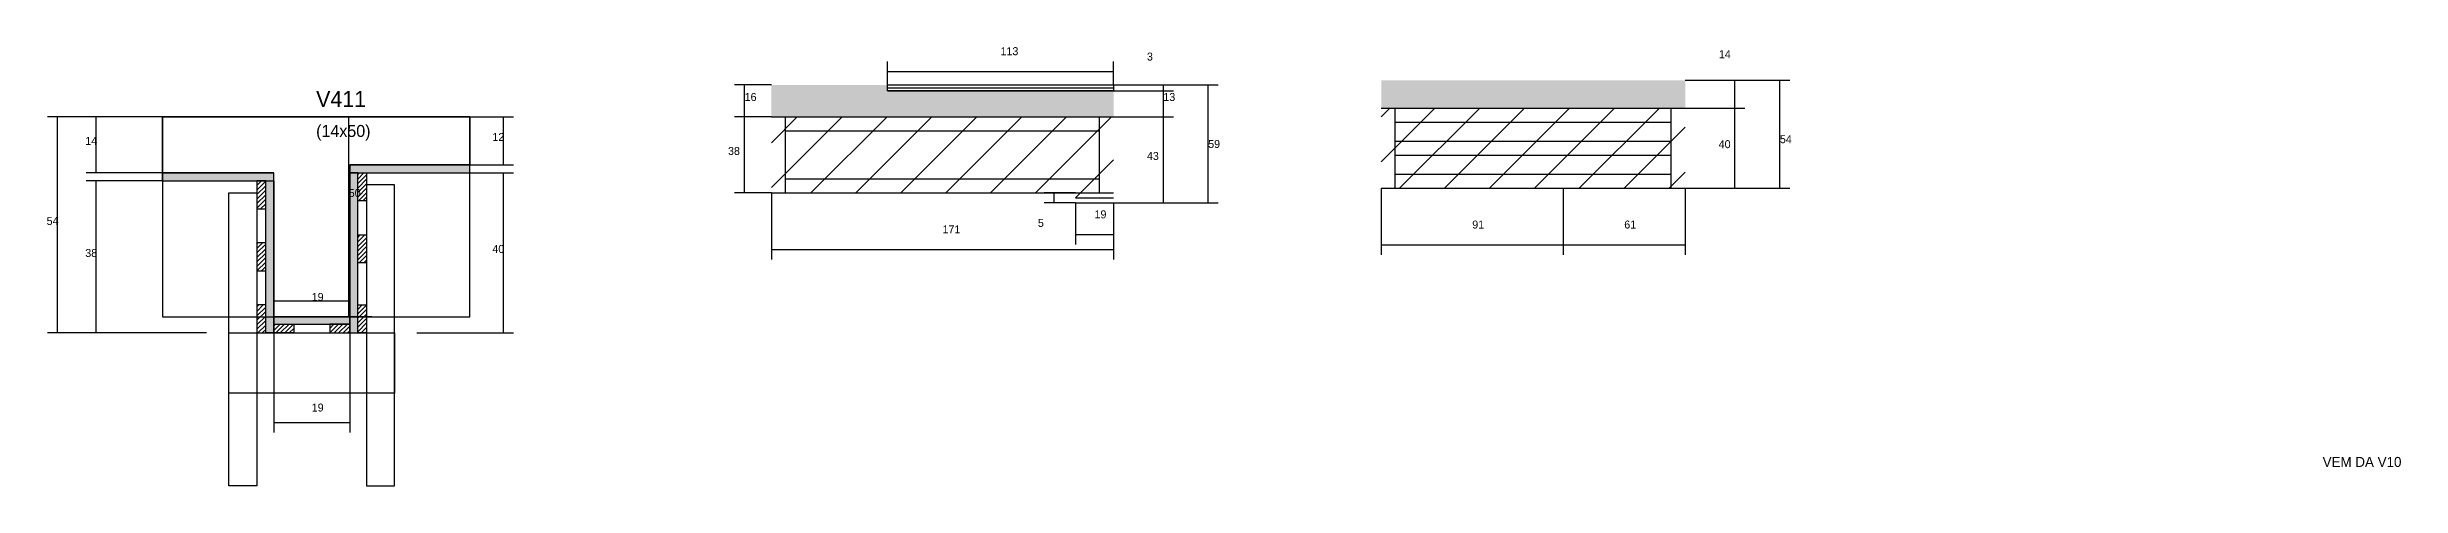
# Model space of a CAD drawing. Header units: metres. Extents: x 3266 to 9174, y 2161 to 3125.
# Drawn here: x 3266 to 4443, y 2805 to 3025 of the extents above; entities that cross this region are included whole.
import ezdxf

# ---------------------------------------------------------------- set-up
doc = ezdxf.new("R2010")
doc.units = ezdxf.units.M
for name, color, linetype in [('CONCRETO', 251, 'Continuous'), ('COTA', 241, 'Continuous'), ('Hachura', 253, 'Continuous'), ('Madeira', 126, 'Continuous'), ('Painéis', 200, 'Continuous'), ('REAPROVEITAMENTO', 251, 'Continuous'), ('SARR_2.2x7', 40, 'Continuous'), ('SARR_3.5x7', 81, 'Continuous'), ('SARR_EDITAR', 141, 'Continuous'), ('Texto Seção', 7, 'Continuous')]:
    doc.layers.add(name, color=color, linetype=linetype)

msp = doc.modelspace()

# ---------------------------------------------------------------- hatches: boundary and pattern name
at = {"layer": 'COTA'}
h = msp.add_hatch(dxfattribs=at)
h.set_pattern_fill('AR-CONC', scale=0.03)
h.paths.add_polyline_path([(3799.1, 3002.9), (3686.1, 3002.9), (3686.1, 3002.9), (3686.1, 3005.9), (3686.1, 3005.9), (3628.1, 3005.9), (3628.1, 3005.9), (3628.1, 2989.9), (3628.1, 2989.9), (3799.1, 2989.9), (3799.1, 2989.9), (3799.1, 3002.9)])
h = msp.add_hatch(dxfattribs=at)
h.set_pattern_fill('AR-CONC', scale=0.03)
h.paths.add_polyline_path([(4084.9, 3008.3), (3932.9, 3008.3), (3932.9, 3008.3), (3932.9, 2994.3), (3932.9, 2994.3), (4084.9, 2994.3), (4084.9, 2994.3), (4084.9, 3008.3)])
at = {"layer": 'Hachura'}
h = msp.add_hatch(color=8, dxfattribs=at)
h.dxf.hatch_style = 1
h.paths.add_polyline_path([(3477.3, 2961.9), (3477.3, 2965.9), (3477.3, 2965.9), (3417.3, 2965.9), (3417.3, 2965.9), (3417.3, 2961.9), (3417.3, 2961.9), (3477.3, 2961.9)])
h = msp.add_hatch(color=8, dxfattribs=at)
h.dxf.hatch_style = 1
h.paths.add_polyline_path([(3379.3, 2957.9), (3379.3, 2961.9), (3379.3, 2961.9), (3323.7, 2961.9), (3323.7, 2961.9), (3323.7, 2957.9), (3323.7, 2957.9), (3379.3, 2957.9)])
h = msp.add_hatch(dxfattribs=at)
h.set_pattern_fill('ANSI31', scale=0.5)
h.paths.add_polyline_path([(3370.9, 2943.9), (3375.3, 2943.9), (3375.3, 2943.9), (3375.3, 2957.9), (3375.3, 2957.9), (3370.9, 2957.9), (3370.9, 2957.9), (3370.9, 2943.9)])
h = msp.add_hatch(color=8, dxfattribs=at)
h.dxf.hatch_style = 1
h.paths.add_polyline_path([(3375.3, 2959.9), (3379.3, 2959.9), (3379.3, 2959.9), (3379.3, 2881.9), (3379.3, 2881.9), (3375.3, 2881.9), (3375.3, 2881.9), (3375.3, 2959.9)])
h = msp.add_hatch(color=8, dxfattribs=at)
h.dxf.hatch_style = 1
h.paths.add_polyline_path([(3421.3, 2961.9), (3417.3, 2961.9), (3417.3, 2961.9), (3417.3, 2881.9), (3417.3, 2881.9), (3421.3, 2881.9), (3421.3, 2881.9), (3421.3, 2961.9)])
h = msp.add_hatch(dxfattribs=at)
h.set_pattern_fill('ANSI31', scale=0.5)
h.paths.add_polyline_path([(3425.7, 2947.9), (3421.3, 2947.9), (3421.3, 2947.9), (3421.3, 2961.9), (3421.3, 2961.9), (3425.7, 2961.9), (3425.7, 2961.9), (3425.7, 2947.9)])
h = msp.add_hatch(dxfattribs=at)
h.set_pattern_fill('ANSI31', scale=0.5)
h.paths.add_polyline_path([(3425.7, 2916.9), (3421.3, 2916.9), (3421.3, 2916.9), (3421.3, 2930.9), (3421.3, 2930.9), (3425.7, 2930.9), (3425.7, 2930.9), (3425.7, 2916.9)])
h = msp.add_hatch(dxfattribs=at)
h.set_pattern_fill('ANSI31', scale=0.5)
h.paths.add_polyline_path([(3370.9, 2912.9), (3375.3, 2912.9), (3375.3, 2912.9), (3375.3, 2926.9), (3375.3, 2926.9), (3370.9, 2926.9), (3370.9, 2926.9), (3370.9, 2912.9)])
h = msp.add_hatch(dxfattribs=at)
h.set_pattern_fill('ANSI31', scale=0.5)
h.paths.add_polyline_path([(3370.9, 2881.9), (3375.3, 2881.9), (3375.3, 2881.9), (3375.3, 2895.9), (3375.3, 2895.9), (3370.9, 2895.9), (3370.9, 2895.9), (3370.9, 2881.9)])
h = msp.add_hatch(dxfattribs=at)
h.set_pattern_fill('ANSI31', scale=0.5)
h.paths.add_polyline_path([(3425.7, 2881.9), (3421.3, 2881.9), (3421.3, 2881.9), (3421.3, 2895.9), (3421.3, 2895.9), (3425.7, 2895.9), (3425.7, 2895.9), (3425.7, 2881.9)])
h = msp.add_hatch(color=8, dxfattribs=at)
h.dxf.hatch_style = 1
h.paths.add_polyline_path([(3417.3, 2886.3), (3417.3, 2889.9), (3417.3, 2889.9), (3379.3, 2889.9), (3379.3, 2889.9), (3379.3, 2886.3), (3379.3, 2886.3), (3417.3, 2886.3)])
h = msp.add_hatch(dxfattribs=at)
h.set_pattern_fill('ANSI31', scale=0.5)
h.paths.add_polyline_path([(3379.3, 2881.9), (3379.3, 2886.3), (3379.3, 2886.3), (3389.3, 2886.3), (3389.3, 2886.3), (3389.3, 2881.9), (3389.3, 2881.9), (3379.3, 2881.9)])
h = msp.add_hatch(dxfattribs=at)
h.set_pattern_fill('ANSI31', scale=0.5)
h.paths.add_polyline_path([(3417.3, 2881.9), (3417.3, 2886.3), (3417.3, 2886.3), (3407.3, 2886.3), (3407.3, 2886.3), (3407.3, 2881.9), (3407.3, 2881.9), (3417.3, 2881.9)])
at = {"layer": 'REAPROVEITAMENTO'}
h = msp.add_hatch(dxfattribs=at)
h.set_pattern_fill('ANSI31', scale=5)
h.paths.add_polyline_path([(3628.1, 2951.9), (3780.1, 2951.9), (3780.1, 2951.9), (3780.1, 2946.9), (3780.1, 2946.9), (3799.1, 2946.9), (3799.1, 2946.9), (3799.1, 2989.9), (3799.1, 2989.9), (3628.1, 2989.9), (3628.1, 2989.9), (3628.1, 2951.9)])
h = msp.add_hatch(dxfattribs=at)
h.set_pattern_fill('ANSI31', scale=5)
h.paths.add_polyline_path([(4084.9, 2954.3), (4084.9, 2994.3), (4084.9, 2994.3), (3932.9, 2994.3), (3932.9, 2994.3), (3932.9, 2954.3), (3932.9, 2954.3), (4084.9, 2954.3)])

# ---------------------------------------------------------------- linework, layer by layer
at = {"layer": 'CONCRETO'}
for points in [[(3323.7, 2961.9), (3323.7, 2989.9), (3477.3, 2989.9), (3477.3, 2965.9), (3417.3, 2965.9), (3417.3, 2889.9), (3379.3, 2889.9), (3379.3, 2961.9)], [(3323.7, 2889.9), (3477.3, 2889.9), (3477.3, 2989.9), (3323.7, 2989.9)]]:
    msp.add_lwpolyline(points, close=True, dxfattribs=at)
at = {"layer": 'COTA'}
for p, q in [((3686.1, 3005.9), (3686.1, 3017.6)), ((3686.1, 3012.6), (3799.1, 3012.6)), ((3799.1, 3005.9), (3799.1, 3017.6)), ((3628.1, 3005.9), (3609.7, 3005.9)), ((3614.7, 2989.9), (3614.7, 3005.9)), ((3799.1, 3005.9), (3851.4, 3005.9)), ((3799.1, 3005.9), (3829, 3005.9)), ((3799.1, 3002.9), (3829, 3002.9)), ((3799.1, 3002.9), (3829, 3002.9)), ((3824, 3002.9), (3824, 3005.9)), ((3824, 2989.9), (3824, 3002.9)), ((3846.4, 2946.9), (3846.4, 3005.9)), ((4084.9, 3008.3), (4137.2, 3008.3)), ((4084.9, 3008.3), (4114.7, 3008.3)), ((4109.7, 2994.3), (4109.7, 3008.3)), ((4132.2, 2954.3), (4132.2, 3008.3)), ((3323.7, 2989.9), (3266.3, 2989.9)), ((3271.3, 2881.9), (3271.3, 2989.9)), ((3323.7, 2989.9), (3285.6, 2989.9)), ((3290.6, 2961.9), (3290.6, 2989.9)), ((3428.3, 2989.9), (3411.8, 2989.9)), ((3416.8, 2889.9), (3416.8, 2989.9)), ((3477.3, 2989.9), (3499.1, 2989.9)), ((3494.1, 2965.9), (3494.1, 2989.9)), ((3628.1, 2989.9), (3609.7, 2989.9)), ((3628.1, 2989.9), (3609.7, 2989.9)), ((3614.7, 2951.9), (3614.7, 2989.9)), ((3799.1, 2989.9), (3829, 2989.9)), ((3799.1, 2989.9), (3829, 2989.9)), ((3824, 2946.9), (3824, 2989.9)), ((4084.9, 2994.3), (4114.7, 2994.3)), ((4084.9, 2994.3), (4114.7, 2994.3)), ((4109.7, 2954.3), (4109.7, 2994.3)), ((3477.3, 2965.9), (3499.1, 2965.9)), ((3323.7, 2961.9), (3285.6, 2961.9)), ((3323.7, 2957.9), (3285.6, 2957.9)), ((3290.6, 2881.9), (3290.6, 2957.9)), ((3477.3, 2961.9), (3499.1, 2961.9)), ((3494.1, 2881.9), (3494.1, 2961.9)), ((3932.9, 2954.3), (3932.9, 2921)), ((4023.9, 2954.3), (4023.9, 2921)), ((4084.9, 2954.3), (4114.7, 2954.3)), ((4084.9, 2954.3), (4137.2, 2954.3)), ((3628.1, 2951.9), (3609.7, 2951.9)), ((3628.1, 2951.9), (3628.1, 2918.7)), ((3780.1, 2951.9), (3764.4, 2951.9)), ((3780.1, 2946.9), (3764.4, 2946.9)), ((3769.4, 2946.9), (3769.4, 2951.9)), ((3780.1, 2946.9), (3780.1, 2926.2)), ((3799.1, 2946.9), (3799.1, 2918.7)), ((3799.1, 2946.9), (3829, 2946.9)), ((3799.1, 2946.9), (3851.4, 2946.9)), ((3799.1, 2946.9), (3799.1, 2926.2)), ((3780.1, 2931.2), (3799.1, 2931.2)), ((3628.1, 2923.7), (3799.1, 2923.7)), ((3932.9, 2926), (4023.9, 2926)), ((3379.3, 2881.9), (3379.3, 2902.9)), ((3379.3, 2897.9), (3417.3, 2897.9)), ((3417.3, 2881.9), (3417.3, 2902.9)), ((3428.3, 2889.9), (3411.8, 2889.9)), ((3345.7, 2881.9), (3266.3, 2881.9)), ((3345.7, 2881.9), (3285.6, 2881.9)), ((3379.3, 2881.9), (3379.3, 2832.1)), ((3417.3, 2881.9), (3417.3, 2832.1)), ((3450.9, 2881.9), (3499.1, 2881.9)), ((3379.3, 2837.1), (3417.3, 2837.1))]:
    msp.add_line(p, q, dxfattribs=at)
at = {"layer": 'Madeira'}
for points in [[(3370.9, 2943.9), (3375.3, 2943.9), (3375.3, 2957.9), (3370.9, 2957.9)], [(3425.7, 2947.9), (3421.3, 2947.9), (3421.3, 2961.9), (3425.7, 2961.9)], [(3425.7, 2916.9), (3421.3, 2916.9), (3421.3, 2930.9), (3425.7, 2930.9)], [(3370.9, 2912.9), (3375.3, 2912.9), (3375.3, 2926.9), (3370.9, 2926.9)], [(3370.9, 2881.9), (3375.3, 2881.9), (3375.3, 2895.9), (3370.9, 2895.9)], [(3425.7, 2881.9), (3421.3, 2881.9), (3421.3, 2895.9), (3425.7, 2895.9)], [(3379.3, 2881.9), (3379.3, 2886.3), (3389.3, 2886.3), (3389.3, 2881.9)], [(3417.3, 2881.9), (3417.3, 2886.3), (3407.3, 2886.3), (3407.3, 2881.9)]]:
    msp.add_lwpolyline(points, close=True, dxfattribs=at)
at = {"layer": 'Painéis'}
for p, q in [((3686.1, 3005.9), (3799.1, 3005.9)), ((3686.1, 3002.9), (3799.1, 3002.9)), ((3628.1, 2989.9), (3799.1, 2989.9)), ((3932.9, 2994.3), (4084.9, 2994.3)), ((3417.3, 2965.9), (3477.3, 2965.9)), ((3417.3, 2961.9), (3417.3, 2965.9)), ((3477.3, 2961.9), (3477.3, 2965.9)), ((3323.7, 2961.9), (3379.3, 2961.9)), ((3323.7, 2957.9), (3323.7, 2961.9)), ((3379.3, 2957.9), (3379.3, 2961.9)), ((3379.3, 2881.9), (3379.3, 2957.9)), ((3417.3, 2881.9), (3417.3, 2961.9)), ((3932.9, 2954.3), (4084.9, 2954.3)), ((4023.9, 2954.3), (4023.9, 2921)), ((4084.9, 2954.3), (4084.9, 2921)), ((3628.1, 2951.9), (3780.1, 2951.9)), ((3780.1, 2946.9), (3799.1, 2946.9)), ((4023.9, 2926), (4084.9, 2926))]:
    msp.add_line(p, q, dxfattribs=at)
for points in [[(3686.1, 3005.9), (3799.1, 3005.9), (3799.1, 3002.9), (3686.1, 3002.9)], [(3477.3, 2961.9), (3477.3, 2965.9), (3417.3, 2965.9), (3417.3, 2961.9)], [(3379.3, 2957.9), (3379.3, 2961.9), (3323.7, 2961.9), (3323.7, 2957.9)], [(3375.3, 2957.9), (3379.3, 2957.9), (3379.3, 2881.9), (3375.3, 2881.9)], [(3421.3, 2961.9), (3417.3, 2961.9), (3417.3, 2881.9), (3421.3, 2881.9)], [(3417.3, 2886.3), (3417.3, 2889.9), (3379.3, 2889.9), (3379.3, 2886.3)]]:
    msp.add_lwpolyline(points, close=True, dxfattribs=at)
at = {"layer": 'SARR_2.2x7'}
for p, q in [((3635.1, 2951.9), (3635.1, 2989.9)), ((3792.1, 2951.9), (3792.1, 2989.9)), ((3939.9, 2954.3), (3939.9, 2994.3)), ((4077.9, 2954.3), (4077.9, 2994.3)), ((3635.1, 2982.9), (3792.1, 2982.9)), ((3939.9, 2987.3), (4077.9, 2987.3)), ((3939.9, 2977.8), (4077.9, 2977.8)), ((3939.9, 2970.8), (4077.9, 2970.8)), ((3635.1, 2958.9), (3792.1, 2958.9)), ((3939.9, 2961.3), (4077.9, 2961.3)), ((3635.1, 2951.9), (3792.1, 2951.9)), ((3792.1, 2951.9), (3799.1, 2951.9))]:
    msp.add_line(p, q, dxfattribs=at)
at = {"layer": 'SARR_3.5x7'}
for points in [[(3439.7, 2955.9), (3425.7, 2955.9), (3425.7, 2805.4), (3439.7, 2805.4)], [(3356.9, 2951.9), (3370.9, 2951.9), (3370.9, 2805.4), (3356.9, 2805.4)], [(3356.9, 2881.9), (3439.7, 2881.9), (3439.7, 2851.8), (3356.9, 2851.8)]]:
    msp.add_lwpolyline(points, close=True, dxfattribs=at)
at = {"layer": 'SARR_EDITAR'}
for p, q in [((3686.1, 3004.4), (3799.1, 3004.4)), ((3780.1, 2949.4), (3799.1, 2949.4))]:
    msp.add_line(p, q, dxfattribs=at)

# ---------------------------------------------------------------- texts
at = {"layer": 'COTA'}
for s, p in [('113', (3742.6, 3020.8)), ('3', (3815.8, 3018.1)), ('14', (4101.7, 3019.3)), ('16', (3614.7, 2997.9)), ('13', (3824, 2997.9)), ('14', (3285.1, 2975.9)), ('12', (3488.6, 2977.9)), ('59', (3846.4, 2974.4)), ('40', (4101.6, 2974.3)), ('54', (4132.2, 2976.8)), ('38', (3606.4, 2970.9)), ('43', (3815.8, 2968.4)), ('50', (3416.8, 2949.9)), ('19', (3789.6, 2939.2)), ('54', (3265.8, 2935.9)), ('171', (3713.6, 2931.7)), ('5', (3761.3, 2934.9)), ('91', (3978.4, 2934.1)), ('38', (3285.1, 2919.9)), ('40', (3488.6, 2921.9)), ('19', (3398.3, 2897.9)), ('19', (3398.3, 2842.6))]:
    msp.add_text(s, height=4, dxfattribs=at).set_placement(p)
at = {"layer": 'Painéis'}
msp.add_text('61', height=4, dxfattribs=at).set_placement((4054.4, 2934.1))
at = {"layer": 'Texto Seção'}
for s, height, p in [('V411', 8, (3400.5, 2994.9)), ('(14x50)', 6, (3400.5, 2979.9)), ('VEM DA V10', 5, (4403.5, 2814.9))]:
    msp.add_text(s, height=height, dxfattribs=at).set_placement(p)

doc.saveas('drawing.dxf')
